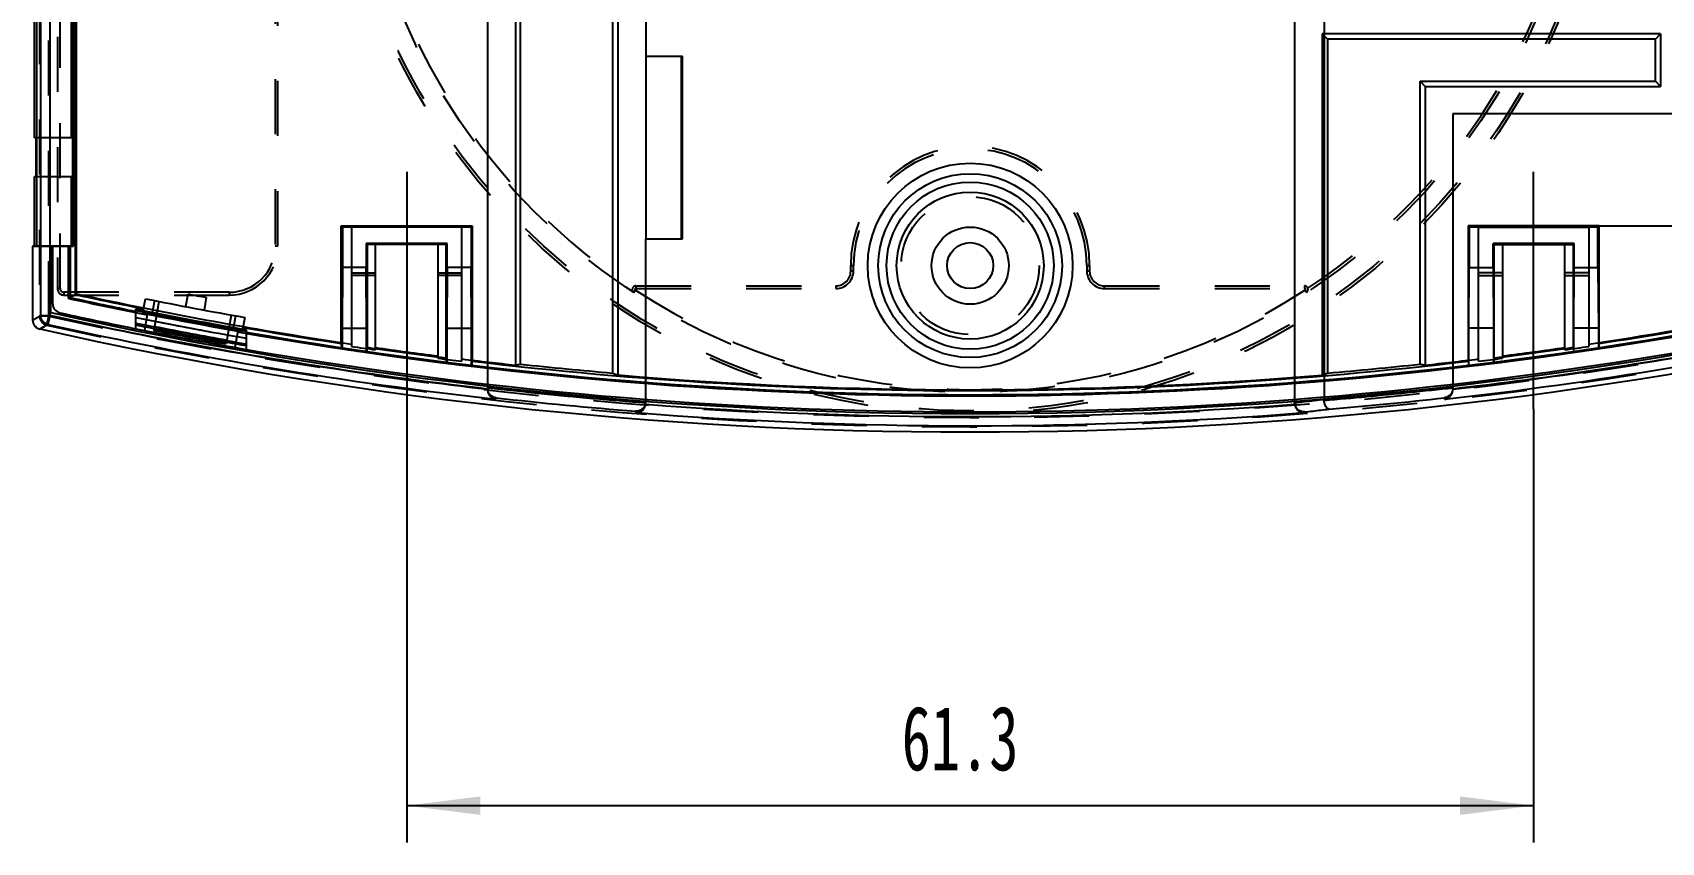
# Model space of a CAD drawing. Extents: x 195 to 445, y -1276 to -961.
# Drawn here: x 270.9 to 359.5, y -1275.9 to -1231.8 of the extents above; entities that cross this region are included whole.
import ezdxf

# ---------------------------------------------------------------- set-up
doc = ezdxf.new("R2010")
doc.units = 0
doc.linetypes.add('EB_DASH', pattern=[6, 3, -3])
doc.linetypes.add('EB_DASHDOT', pattern=[39, 30, -3, 3, -3])
doc.layers.get('0').update_dxf_attribs({"linetype": 'CONTINUOUS'})
for name, color, linetype in [('B1_DXF_CONTINUOUS_LINE', 7, 'CONTINUOUS'), ('B1_DXF_HIDDEN_LINE', 7, 'CONTINUOUS'), ('CAXA1', 1, 'EB_DASHDOT'), ('CAXA4', 3, 'CONTINUOUS')]:
    doc.layers.add(name, color=color, linetype=linetype)
doc.styles.add('标准', font='', dxfattribs={"width": 0.667})
doc.styles.get('标准').set_extended_font_data('仿宋_GB2312')
doc.dimstyles.new('标准', dxfattribs={"dimtxt": 3.5, "dimasz": 4, "dimexe": 2, "dimexo": 0, "dimtad": 1, "dimdec": 1, "dimtxsty": '标准', "dimcen": 0, "dimdle": 6, "dimazin": 3, "dimtfac": 1, "dimtdec": 3, "dimtmove": 0, "dimatfit": 3, "dimtolj": 1, "dimtzin": 0})

# ---------------------------------------------------------------- blocks, each defined once
blk = doc.blocks.new('*D2')
at = {"layer": 'CAXA4', "linetype": 'CONTINUOUS'}
for points in [[(291.261, -1273.883), (295.261, -1274.383), (295.261, -1273.383)], [(352.561, -1273.883), (348.561, -1274.383), (348.561, -1273.383)]]:
    blk.add_hatch(color=0, dxfattribs=at).paths.add_polyline_path(points, flags=0)
at = {"layer": 'CAXA4', "color": 0, "linetype": 'CONTINUOUS'}
for p, q in [((291.261, -1252.305), (291.261, -1275.883)), ((352.561, -1252.305), (352.561, -1275.883)), ((291.261, -1273.883), (352.561, -1273.883))]:
    blk.add_line(p, q, dxfattribs=at)
at = {"layer": 'CAXA4', "color": 0, "linetype": 'CONTINUOUS', "insert": (318.188, -1268.463), "char_height": 3.5, "attachment_point": 1, "style": '标准'}
blk.add_mtext('\\f仿宋_GB2312|b0|i0|p34;61.3', dxfattribs=at)
blk = doc.blocks.new('*D3')
at = {"layer": 'CAXA4', "linetype": 'CONTINUOUS'}
for points in [[(403.393, -1193.464), (403.893, -1197.464), (402.893, -1197.464)], [(403.393, -1242.352), (403.893, -1238.352), (402.893, -1238.352)]]:
    blk.add_hatch(color=0, dxfattribs=at).paths.add_polyline_path(points, flags=0)
at = {"layer": 'CAXA4', "color": 0, "linetype": 'CONTINUOUS'}
for p, q in [((356.117, -1193.464), (405.393, -1193.464)), ((403.393, -1242.352), (403.393, -1193.464)), ((356.117, -1242.352), (405.393, -1242.352))]:
    blk.add_line(p, q, dxfattribs=at)
at = {"layer": 'CAXA4', "color": 0, "linetype": 'CONTINUOUS', "insert": (397.973, -1221.631), "char_height": 3.5, "attachment_point": 1, "rotation": 90, "style": '标准'}
blk.add_mtext('\\f仿宋_GB2312|b0|i0|p34;48.9', dxfattribs=at)

msp = doc.modelspace()

# ---------------------------------------------------------------- linework, layer by layer
at = {"color": 6, "linetype": 'CONTINUOUS'}
for p, q in [((295.661, -1184.549), (295.661, -1251.267)), ((302.464, -1185.465), (302.464, -1250.35)), ((302.744, -1185.358), (302.744, -1250.458)), ((297.179, -1185.893), (297.179, -1249.922)), ((297.459, -1249.868), (297.459, -1185.947)), ((271.359, -1247.223), (271.359, -1188.592)), ((271.859, -1188.592), (271.859, -1247.223)), ((271.131, -1192.358), (271.131, -1243.458)), ((273.133, -1243.458), (273.133, -1192.358)), ((304.261, -1192.758), (304.261, -1243.058)), ((273.307, -1246.045), (273.307, -1220.908)), ((341.161, -1228.608), (341.161, -1251.802)), ((359.461, -1231.908), (341.061, -1231.908)), ((341.061, -1231.908), (341.341, -1232.188)), ((341.061, -1231.908), (341.061, -1250.459)), ((359.181, -1232.188), (341.341, -1232.188)), ((341.341, -1232.188), (341.341, -1250.351)), ((359.181, -1232.188), (359.461, -1231.908)), ((359.181, -1234.478), (359.181, -1232.188)), ((359.461, -1231.908), (359.461, -1234.758)), ((304.261, -1233.108), (306.261, -1233.108)), ((306.211, -1243.058), (306.211, -1233.108)), ((306.261, -1243.058), (306.261, -1233.108)), ((346.381, -1234.478), (359.181, -1234.478)), ((346.381, -1234.478), (346.661, -1234.758)), ((346.381, -1249.866), (346.381, -1234.478)), ((346.661, -1234.758), (359.461, -1234.758)), ((346.661, -1234.758), (346.661, -1249.92)), ((359.461, -1234.758), (359.181, -1234.478)), ((360.961, -1236.258), (348.161, -1236.258)), ((348.161, -1236.258), (348.161, -1251.267)), ((288.261, -1242.408), (288.261, -1248.9)), ((294.261, -1242.408), (288.261, -1242.408)), ((294.261, -1249.71), (294.261, -1242.408)), ((304.261, -1243.058), (306.261, -1243.058)), ((349.561, -1242.408), (355.561, -1242.408)), ((349.561, -1249.71), (349.561, -1242.408)), ((355.561, -1242.408), (355.561, -1248.9)), ((270.911, -1243.458), (270.911, -1247.467)), ((270.911, -1243.458), (273.133, -1243.458)), ((271.911, -1247.066), (271.911, -1243.458)), ((272.948, -1243.458), (272.948, -1246.243)), ((289.561, -1249.09), (289.561, -1243.308)), ((289.561, -1243.308), (292.961, -1243.308)), ((292.961, -1243.308), (292.961, -1249.548)), ((354.261, -1243.308), (350.861, -1243.308)), ((350.861, -1243.308), (350.861, -1249.548)), ((354.261, -1249.09), (354.261, -1243.308)), ((288.261, -1244.908), (289.561, -1244.908)), ((289.561, -1245.039), (288.261, -1245.039)), ((292.961, -1244.908), (294.261, -1244.908)), ((294.261, -1245.039), (292.961, -1245.039)), ((350.861, -1244.908), (349.561, -1244.908)), ((349.561, -1245.039), (350.861, -1245.039)), ((355.561, -1244.908), (354.261, -1244.908)), ((354.261, -1245.039), (355.561, -1245.039)), ((270.911, -1247.467), (271.359, -1247.223)), ((271.359, -1247.223), (271.859, -1247.223)), ((271.859, -1247.223), (271.75, -1247.711)), ((276.53, -1247.941), (276.53, -1246.868)), ((282.53, -1247.997), (282.53, -1249.064))]:
    msp.add_line(p, q, dxfattribs=at)
at = {"color": 7, "linetype": 'CONTINUOUS'}
for p, q in [((339.561, -1230.408), (339.561, -1251.994)), ((304.261, -1251.994), (304.261, -1243.058)), ((304.261, -1251.928), (304.261, -1243.058)), ((304.261, -1252.006), (304.261, -1251.928))]:
    msp.add_line(p, q, dxfattribs=at)
at = {"color": 6, "linetype": 'CONTINUOUS'}
for radius in [4.546, 4, 2.1]:
    msp.add_circle((321.911, -1244.508), radius, dxfattribs=at)
for centre, radius, start, end in [((321.911, -1022.194), 229.337, 257.67236, 258.58703), ((321.911, -1022.194), 229.067, 257.74969, 261.55268), ((321.911, -1022.194), 229.067, 278.44732, 282.30154), ((321.911, -1022.194), 230.364, 257.4643, 282.5357), ((321.911, -1022.194), 229.211, 258.58069, 260.10687), ((321.911, -1022.194), 229.279, 258.58413, 260.10984), ((321.911, -1022.193), 229.297, 258.58501, 260.1106), ((321.911, -1022.194), 229.663, 258.60346, 260.12653), ((321.911, -1022.194), 231.364, 257.36472, 282.63528), ((321.911, -1022.194), 231.028, 257.45998, 263.58669), ((321.911, -1022.194), 229.97, 258.61888, 260.13985), ((321.911, -1022.194), 230.263, 258.63355, 260.15252), ((321.911, -1022.194), 229.337, 260.11235, 279.88765), ((321.911, -1022.194), 231.028, 276.41332, 282.54002), ((321.911, -1022.194), 229.19, 261.55725, 261.88566), ((321.911, -1022.194), 229.067, 261.88127, 262.73942), ((321.911, -1022.194), 229.067, 277.26058, 278.11873), ((321.911, -1022.194), 229.19, 278.11434, 278.44275), ((321.911, -1022.194), 229.19, 262.74334, 263.07084), ((321.911, -1022.194), 229.067, 263.0671, 263.80167), ((321.911, -1022.194), 228.984, 263.86985, 265.12803), ((321.911, -1022.194), 228.984, 274.86758, 276.13456), ((321.911, -1022.194), 229.067, 276.20274, 276.9329), ((321.911, -1022.194), 229.19, 276.92916, 277.25666), ((321.911, -1022.194), 229.067, 265.20009, 274.79552), ((321.911, -1022.194), 230.95, 263.58449, 265.48276), ((321.911, -1022.194), 230.95, 274.84765, 276.41551), ((321.911, -1022.194), 231.028, 265.48431, 274.51569), ((321.911, -1022.194), 230.529, 265.60829, 274.39171)]:
    msp.add_arc(centre, radius, start, end, dxfattribs=at)
for points, knots in [([(272.948, -1246.243), (272.988, -1246.221), (273.068, -1246.177), (273.187, -1246.111), (273.267, -1246.067), (273.307, -1246.045)], [0, 0, 0, 0, 0.1368525, 0.2736628, 0.4104307, 0.4104307, 0.4104307, 0.4104307]), ([(270.911, -1247.467), (270.911, -1247.523), (270.931, -1247.636), (271.014, -1247.785), (271.141, -1247.899), (271.247, -1247.942), (271.302, -1247.955)], [0, 0, 0, 0, 0.168647, 0.3371639, 0.5055527, 0.6740555, 0.6740555, 0.6740555, 0.6740555]), ([(271.75, -1247.711), (271.696, -1247.699), (271.59, -1247.655), (271.462, -1247.542), (271.378, -1247.392), (271.359, -1247.279), (271.359, -1247.223)], [0, 0, 0, 0, 0.1677609, 0.337955, 0.505516, 0.6747173, 0.6747173, 0.6747173, 0.6747173]), ([(271.302, -1247.955), (271.352, -1247.927), (271.452, -1247.873), (271.601, -1247.792), (271.7, -1247.738), (271.75, -1247.711)], [0, 0, 0, 0, 0.1702926, 0.3401548, 0.5102115, 0.5102115, 0.5102115, 0.5102115]), ([(282.53, -1248.872), (281.862, -1248.756), (280.527, -1248.518), (278.527, -1248.143), (277.195, -1247.881), (276.53, -1247.748)], [0, 0, 0, 0, 2.034869, 4.069773, 6.104639, 6.104639, 6.104639, 6.104639]), ([(297.179, -1249.922), (297.21, -1249.916), (297.272, -1249.904), (297.366, -1249.886), (297.428, -1249.874), (297.459, -1249.868)], [0, 0, 0, 0, 0.0950329, 0.1900771, 0.2851326, 0.2851326, 0.2851326, 0.2851326]), ([(346.381, -1249.866), (346.413, -1249.872), (346.475, -1249.884), (346.568, -1249.902), (346.63, -1249.914), (346.661, -1249.92)], [0, 0, 0, 0, 0.0950542, 0.190097, 0.2851286, 0.2851286, 0.2851286, 0.2851286]), ([(302.464, -1250.35), (302.495, -1250.362), (302.557, -1250.386), (302.651, -1250.422), (302.713, -1250.446), (302.744, -1250.458)], [0, 0, 0, 0, 0.100016, 0.200014, 0.2999938, 0.2999938, 0.2999938, 0.2999938]), ([(341.061, -1250.459), (341.093, -1250.447), (341.155, -1250.423), (341.248, -1250.387), (341.31, -1250.363), (341.341, -1250.351)], [0, 0, 0, 0, 0.0999772, 0.1999725, 0.2999859, 0.2999859, 0.2999859, 0.2999859]), ([(296.106, -1251.697), (296.042, -1251.689), (295.922, -1251.647), (295.777, -1251.527), (295.683, -1251.369), (295.661, -1251.247), (295.661, -1251.187)], [0, 0, 0, 0, 0.1919773, 0.3732974, 0.5562265, 0.7360247, 0.7360247, 0.7360247, 0.7360247]), ([(295.661, -1251.267), (295.661, -1251.326), (295.683, -1251.447), (295.776, -1251.606), (295.921, -1251.726), (296.043, -1251.768), (296.106, -1251.776)], [0, 0, 0, 0, 0.1788278, 0.3605297, 0.5441517, 0.7360394, 0.7360394, 0.7360394, 0.7360394]), ([(296.106, -1251.776), (296.106, -1251.763), (296.106, -1251.737), (296.106, -1251.71), (296.106, -1251.697)], [0, 0, 0, 0, 0.03952741, 0.07905482, 0.07905482, 0.07905482, 0.07905482]), ([(341.161, -1251.802), (340.984, -1251.823), (340.628, -1251.863), (340.095, -1251.923), (339.739, -1251.961), (339.561, -1251.98)], [0, 0, 0, 0, 0.536714, 1.073339, 1.60988, 1.60988, 1.60988, 1.60988]), ([(341.163, -1251.838), (341.163, -1251.834), (341.162, -1251.826), (341.162, -1251.814), (341.161, -1251.806), (341.161, -1251.802)], [0, 0, 0, 0, 0.01187464, 0.0238577, 0.03586746, 0.03586746, 0.03586746, 0.03586746]), ([(341.428, -1252.317), (341.395, -1252.318), (341.318, -1252.278), (341.245, -1252.163), (341.188, -1252.012), (341.169, -1251.898), (341.163, -1251.838)], [0, 0, 0, 0, 0.100115, 0.2367698, 0.4046589, 0.5842702, 0.5842702, 0.5842702, 0.5842702]), ([(348.161, -1251.187), (348.161, -1251.247), (348.14, -1251.368), (348.047, -1251.527), (347.901, -1251.647), (347.78, -1251.689), (347.717, -1251.697)], [0, 0, 0, 0, 0.1786399, 0.3622318, 0.543997, 0.7360248, 0.7360248, 0.7360248, 0.7360248]), ([(347.717, -1251.776), (347.78, -1251.768), (347.902, -1251.726), (348.046, -1251.606), (348.14, -1251.447), (348.161, -1251.326), (348.161, -1251.267)], [0, 0, 0, 0, 0.1918244, 0.3749708, 0.5560116, 0.7360393, 0.7360393, 0.7360393, 0.7360393]), ([(347.717, -1251.697), (347.717, -1251.71), (347.717, -1251.737), (347.717, -1251.763), (347.717, -1251.776)], [0, 0, 0, 0, 0.03952741, 0.07905481, 0.07905481, 0.07905481, 0.07905481]), ([(304.259, -1251.953), (304.26, -1251.95), (304.261, -1251.945), (304.261, -1251.936), (304.261, -1251.93), (304.261, -1251.928)], [0, 0, 0, 0, 0.00853407, 0.01711605, 0.02561634, 0.02561634, 0.02561634, 0.02561634]), ([(340.101, -1252.465), (340.248, -1252.449), (340.543, -1252.417), (340.986, -1252.368), (341.281, -1252.334), (341.428, -1252.317)], [0, 0, 0, 0, 0.445216, 0.890421, 1.335613, 1.335613, 1.335613, 1.335613])]:
    msp.add_open_spline(points, degree=3, knots=knots, dxfattribs=at)
at = {"color": 7, "linetype": 'CONTINUOUS'}
for points, knots in [([(271.859, -1247.223), (274.478, -1247.805), (279.736, -1248.88), (287.676, -1250.211), (292.996, -1250.923), (295.661, -1251.234)], [0, 0, 0, 0, 8.049125, 16.09825, 24.148814, 24.148814, 24.148814, 24.148814]), ([(295.661, -1251.22), (293.043, -1250.923), (287.771, -1250.227), (279.832, -1248.897), (274.526, -1247.817), (271.859, -1247.229)], [0, 0, 0, 0, 7.904717, 15.951358, 24.145744, 24.145744, 24.145744, 24.145744]), ([(348.161, -1251.234), (350.827, -1250.923), (356.147, -1250.211), (364.087, -1248.88), (369.345, -1247.805), (371.964, -1247.223)], [0, 0, 0, 0, 8.050564, 16.099689, 24.148814, 24.148814, 24.148814, 24.148814]), ([(371.964, -1247.227), (369.31, -1247.814), (364.016, -1248.892), (356.077, -1250.224), (350.792, -1250.921), (348.161, -1251.22)], [0, 0, 0, 0, 8.156078, 16.204423, 24.146182, 24.146182, 24.146182, 24.146182]), ([(295.661, -1251.144), (296.632, -1251.255), (298.558, -1251.463), (301.423, -1251.74), (303.319, -1251.888), (304.259, -1251.953)], [0, 0, 0, 0, 2.931878, 5.809729, 8.636676, 8.636676, 8.636676, 8.636676]), ([(295.661, -1251.155), (296.615, -1251.259), (298.524, -1251.457), (301.389, -1251.735), (303.302, -1251.893), (304.259, -1251.967)], [0, 0, 0, 0, 2.877863, 5.75688, 8.635897, 8.635897, 8.635897, 8.635897]), ([(348.161, -1251.141), (347.385, -1251.231), (345.832, -1251.403), (343.499, -1251.635), (341.942, -1251.773), (341.163, -1251.838)], [0, 0, 0, 0, 2.344464, 4.688797, 7.033191, 7.033191, 7.033191, 7.033191]), ([(341.163, -1251.838), (341.942, -1251.773), (343.499, -1251.635), (345.831, -1251.4), (347.385, -1251.238), (348.161, -1251.155)], [0, 0, 0, 0, 2.344294, 4.688587, 7.031719, 7.031719, 7.031719, 7.031719]), ([(304.26, -1251.953), (304.256, -1252.007), (304.231, -1252.11), (304.149, -1252.245), (304.032, -1252.35), (303.885, -1252.417), (303.777, -1252.429), (303.722, -1252.426)], [0, 0, 0, 0, 0.1605005, 0.3145723, 0.4691194, 0.6259376, 0.7909513, 0.7909513, 0.7909513, 0.7909513]), ([(304.259, -1251.967), (304.254, -1252.015), (304.228, -1252.114), (304.149, -1252.246), (304.032, -1252.35), (303.885, -1252.417), (303.777, -1252.429), (303.722, -1252.426)], [0, 0, 0, 0, 0.1472385, 0.3009907, 0.4559322, 0.6127241, 0.7777407, 0.7777407, 0.7777407, 0.7777407]), ([(303.722, -1252.505), (303.777, -1252.508), (303.885, -1252.496), (304.031, -1252.429), (304.148, -1252.325), (304.231, -1252.19), (304.256, -1252.086), (304.26, -1252.032)], [0, 0, 0, 0, 0.1650652, 0.3217966, 0.4759988, 0.629578, 0.7909476, 0.7909476, 0.7909476, 0.7909476]), ([(303.722, -1252.505), (303.777, -1252.508), (303.885, -1252.496), (304.031, -1252.429), (304.149, -1252.325), (304.228, -1252.193), (304.253, -1252.094), (304.259, -1252.045)], [0, 0, 0, 0, 0.1650804, 0.3217427, 0.4761907, 0.6292568, 0.7777318, 0.7777318, 0.7777318, 0.7777318]), ([(304.259, -1252.043), (304.26, -1252.038), (304.26, -1252.027), (304.261, -1252.01), (304.261, -1251.999), (304.261, -1251.994)], [0, 0, 0, 0, 0.01635773, 0.03291515, 0.04967091, 0.04967091, 0.04967091, 0.04967091]), ([(304.26, -1252.032), (304.26, -1252.034), (304.261, -1252.017), (304.261, -1252.021), (304.261, -1252.005), (304.261, -1252.006)], [0, 0, 0, 0, 0.0050148, 0.02235683, 0.02598205, 0.02598205, 0.02598205, 0.02598205]), ([(340.101, -1252.465), (340.03, -1252.47), (339.886, -1252.449), (339.705, -1252.334), (339.588, -1252.162), (339.561, -1252.027), (339.561, -1251.962)], [0, 0, 0, 0, 0.2145188, 0.4243363, 0.6283116, 0.8253633, 0.8253633, 0.8253633, 0.8253633]), ([(339.561, -1251.962), (339.561, -1251.969), (339.561, -1251.984), (339.562, -1251.999), (339.562, -1252.006)], [0, 0, 0, 0, 0.02215207, 0.0443034, 0.0443034, 0.0443034, 0.0443034]), ([(339.561, -1251.981), (339.564, -1252.045), (339.595, -1252.176), (339.714, -1252.341), (339.891, -1252.45), (340.032, -1252.47), (340.101, -1252.465)], [0, 0, 0, 0, 0.1936775, 0.3939006, 0.5982213, 0.8069171, 0.8069171, 0.8069171, 0.8069171]), ([(339.561, -1251.994), (339.561, -1251.999), (339.562, -1252.01), (339.562, -1252.027), (339.563, -1252.038), (339.564, -1252.043)], [0, 0, 0, 0, 0.0166955, 0.03319352, 0.04949238, 0.04949238, 0.04949238, 0.04949238]), ([(339.562, -1252.006), (339.562, -1252.005), (339.562, -1252.021), (339.562, -1252.018), (339.563, -1252.034), (339.563, -1252.032)], [0, 0, 0, 0, 0.00450012, 0.02183952, 0.02598205, 0.02598205, 0.02598205, 0.02598205]), ([(339.563, -1252.032), (339.567, -1252.085), (339.592, -1252.189), (339.674, -1252.324), (339.791, -1252.429), (339.937, -1252.496), (340.046, -1252.508), (340.101, -1252.505)], [0, 0, 0, 0, 0.1604971, 0.3145689, 0.469116, 0.6259343, 0.790948, 0.790948, 0.790948, 0.790948]), ([(339.564, -1252.045), (339.569, -1252.094), (339.595, -1252.192), (339.674, -1252.324), (339.791, -1252.429), (339.937, -1252.496), (340.046, -1252.508), (340.101, -1252.505)], [0, 0, 0, 0, 0.1472385, 0.3009907, 0.4559322, 0.6127241, 0.7777408, 0.7777408, 0.7777408, 0.7777408])]:
    msp.add_open_spline(points, degree=3, knots=knots, dxfattribs=at)
at = {"color": 6, "linetype": 'CONTINUOUS'}
for points in [[(303.722, -1252.426), (303.722, -1252.439), (303.722, -1252.466), (303.722, -1252.492), (303.722, -1252.505)], [(340.101, -1252.505), (340.101, -1252.498), (340.101, -1252.485), (340.101, -1252.472), (340.101, -1252.465)]]:
    msp.add_open_spline(points, degree=3, dxfattribs=at)
at = {"layer": 'B1_DXF_CONTINUOUS_LINE', "color": 7, "linetype": 'CONTINUOUS'}
for p, q in [((273.241, -1246.082), (273.241, -1189.734)), ((271.013, -1237.558), (271.013, -1198.258)), ((273.014, -1198.258), (273.014, -1237.558)), ((273.084, -1237.558), (271.013, -1237.558)), ((271.083, -1237.558), (271.083, -1239.658)), ((273.084, -1237.558), (273.084, -1239.658)), ((271.013, -1243.458), (271.013, -1239.658)), ((271.013, -1239.658), (273.084, -1239.658)), ((273.014, -1239.658), (273.014, -1243.458)), ((287.706, -1242.352), (287.761, -1242.408)), ((287.706, -1248.743), (287.706, -1242.352)), ((287.706, -1242.352), (294.817, -1242.352)), ((287.761, -1242.408), (287.761, -1244.608)), ((294.761, -1242.408), (287.761, -1242.408)), ((294.761, -1242.408), (294.817, -1242.352)), ((294.761, -1242.408), (294.761, -1244.608)), ((294.817, -1242.352), (294.817, -1249.703)), ((356.117, -1242.352), (349.006, -1242.352)), ((349.061, -1242.408), (349.006, -1242.352)), ((349.006, -1242.352), (349.006, -1249.703)), ((356.061, -1242.408), (349.061, -1242.408)), ((349.061, -1242.408), (349.061, -1244.608)), ((356.061, -1242.408), (356.117, -1242.352)), ((356.061, -1244.608), (356.061, -1242.408)), ((356.117, -1248.743), (356.117, -1242.352)), ((270.911, -1243.458), (270.911, -1247.467)), ((273.014, -1243.458), (270.911, -1243.458)), ((272.011, -1246.584), (272.011, -1243.458)), ((272.86, -1246.291), (272.86, -1243.458)), ((289.117, -1243.364), (289.061, -1243.308)), ((289.061, -1243.308), (289.061, -1244.608)), ((293.461, -1243.308), (289.061, -1243.308)), ((289.117, -1243.364), (289.117, -1248.952)), ((293.406, -1243.364), (289.117, -1243.364)), ((293.406, -1243.364), (293.461, -1243.308)), ((293.406, -1249.531), (293.406, -1243.364)), ((293.461, -1244.608), (293.461, -1243.308)), ((354.761, -1243.308), (350.361, -1243.308)), ((350.417, -1243.364), (350.361, -1243.308)), ((350.361, -1244.608), (350.361, -1243.308)), ((350.417, -1243.364), (354.706, -1243.364)), ((350.417, -1249.531), (350.417, -1243.364)), ((354.761, -1243.308), (354.706, -1243.364)), ((354.706, -1243.364), (354.706, -1248.952)), ((354.761, -1244.608), (354.761, -1243.308)), ((287.761, -1244.608), (287.743, -1247.908)), ((289.061, -1244.608), (287.761, -1244.608)), ((289.08, -1247.908), (289.061, -1244.608)), ((293.461, -1244.608), (293.443, -1247.908)), ((294.761, -1244.608), (293.461, -1244.608)), ((294.78, -1247.908), (294.761, -1244.608)), ((349.043, -1247.908), (349.061, -1244.608)), ((349.061, -1244.608), (350.361, -1244.608)), ((350.361, -1244.608), (350.38, -1247.908)), ((354.743, -1247.908), (354.761, -1244.608)), ((354.761, -1244.608), (356.061, -1244.608)), ((356.061, -1244.608), (356.08, -1247.908)), ((276.915, -1247.062), (277.047, -1246.311)), ((277.538, -1246.408), (277.403, -1247.173)), ((277.783, -1246.457), (277.505, -1248.033)), ((279.256, -1246.741), (279.378, -1246.052)), ((280.36, -1246.237), (280.239, -1246.926)), ((277.153, -1247.148), (276.997, -1248.035)), ((281.715, -1247.195), (281.437, -1248.77)), ((281.826, -1248.003), (281.961, -1247.238)), ((282.453, -1247.325), (282.321, -1248.077)), ((281.437, -1248.77), (277.505, -1248.033)), ((282.068, -1248.07), (281.911, -1248.957)), ((287.743, -1247.908), (287.743, -1249.032)), ((287.743, -1247.908), (289.08, -1247.908)), ((289.08, -1249.229), (289.08, -1247.908)), ((293.443, -1247.908), (293.443, -1249.818)), ((293.443, -1247.908), (294.78, -1247.908)), ((294.78, -1249.981), (294.78, -1247.908)), ((350.38, -1247.908), (349.043, -1247.908)), ((349.043, -1249.981), (349.043, -1247.908)), ((350.38, -1247.908), (350.38, -1249.818)), ((356.08, -1247.908), (354.743, -1247.908)), ((354.743, -1249.229), (354.743, -1247.908)), ((356.08, -1247.908), (356.08, -1249.032)), ((289.117, -1248.952), (289.08, -1249.229)), ((354.706, -1248.952), (354.743, -1249.229)), ((294.817, -1249.703), (294.78, -1249.981)), ((349.006, -1249.703), (349.043, -1249.981))]:
    msp.add_line(p, q, dxfattribs=at)
for radius in [5.568, 5, 1.25]:
    msp.add_circle((321.911, -1244.508), radius, dxfattribs=at)
for centre, radius, start, end in [((272.511, -1246.584), 0.5, 180, 257.58428), ((321.911, -1022.194), 229.402, 257.65361, 258.74728), ((321.911, -1022.194), 229.117, 257.73541, 258.68319), ((321.911, -1022.194), 228.563, 258.68001, 260.05886), ((321.911, -1022.194), 227.863, 259.24182, 259.49328), ((321.911, -1022.194), 230.264, 257.58428, 258.75196), ((321.911, -1022.194), 229.363, 258.74707, 259.99619), ((321.911, -1022.194), 229.34, 258.80941, 258.87188), ((321.911, -1022.194), 231.364, 257.36472, 282.63528), ((321.911, -1022.194), 230.163, 258.8759, 259.87172), ((321.911, -1022.194), 229.944, 258.87484, 259.8716), ((321.911, -1022.194), 229.34, 259.87127, 259.93373), ((321.911, -1022.194), 229.402, 259.99619, 280.00381), ((321.911, -1022.194), 229.117, 260.0587, 261.41397), ((321.911, -1022.194), 229.117, 278.58603, 279.9413), ((321.911, -1022.194), 230.264, 259.99619, 280.00381), ((321.911, -1022.194), 229.397, 261.43397, 261.77153), ((321.911, -1022.194), 229.117, 261.77084, 262.85296), ((321.911, -1022.194), 229.117, 277.14704, 278.22916), ((321.911, -1022.194), 229.397, 278.22847, 278.56603), ((321.911, -1022.194), 229.397, 262.87114, 263.20756), ((321.911, -1022.194), 229.117, 263.20862, 276.79138), ((321.911, -1022.194), 229.397, 276.79244, 277.12886)]:
    msp.add_arc(centre, radius, start, end, dxfattribs=at)
for points, knots in [([(273.241, -1246.082), (273.199, -1246.105), (273.114, -1246.151), (272.987, -1246.221), (272.903, -1246.268), (272.86, -1246.291)], [0, 0, 0, 0, 0.1447172, 0.2894813, 0.4342928, 0.4342928, 0.4342928, 0.4342928]), ([(270.911, -1247.467), (270.911, -1247.522), (270.93, -1247.635), (271.014, -1247.786), (271.142, -1247.899), (271.248, -1247.942), (271.302, -1247.955)], [0, 0, 0, 0, 0.1664012, 0.3372845, 0.5079839, 0.6740447, 0.6740447, 0.6740447, 0.6740447]), ([(277.403, -1247.173), (277.341, -1247.161), (277.226, -1247.134), (277.109, -1247.118), (277.056, -1247.1)], [0, 0, 0, 0, 0.1883518, 0.354093, 0.354093, 0.354093, 0.354093]), ([(282.321, -1248.077), (282.318, -1248.089), (282.244, -1248.057), (282.165, -1248.067), (282.065, -1248.045), (282.011, -1248.035)], [0, 0, 0, 0, 0.0375584, 0.1488861, 0.3162449, 0.3162449, 0.3162449, 0.3162449]), ([(287.743, -1249.032), (287.739, -1249), (287.731, -1248.936), (287.718, -1248.839), (287.71, -1248.775), (287.706, -1248.743)], [0, 0, 0, 0, 0.0971311, 0.1942624, 0.291394, 0.291394, 0.291394, 0.291394]), ([(356.117, -1248.743), (356.113, -1248.775), (356.105, -1248.839), (356.092, -1248.936), (356.084, -1249), (356.08, -1249.032)], [0, 0, 0, 0, 0.0971315, 0.1942629, 0.291394, 0.291394, 0.291394, 0.291394]), ([(293.443, -1249.818), (293.439, -1249.786), (293.431, -1249.722), (293.418, -1249.626), (293.41, -1249.563), (293.406, -1249.531)], [0, 0, 0, 0, 0.0964912, 0.1929828, 0.2894749, 0.2894749, 0.2894749, 0.2894749]), ([(350.417, -1249.531), (350.413, -1249.563), (350.405, -1249.626), (350.392, -1249.722), (350.384, -1249.786), (350.38, -1249.818)], [0, 0, 0, 0, 0.096492, 0.1929837, 0.2894749, 0.2894749, 0.2894749, 0.2894749])]:
    msp.add_open_spline(points, degree=3, knots=knots, dxfattribs=at)
for points in [[(276.95, -1247.075), (276.937, -1247.074), (276.912, -1247.075), (276.915, -1247.062)], [(277.056, -1247.1), (277.022, -1247.088), (276.986, -1247.076), (276.95, -1247.075)], [(282.011, -1248.035), (281.949, -1248.023), (281.887, -1248.014), (281.826, -1248.003)]]:
    msp.add_open_spline(points, degree=3, dxfattribs=at)
at = {"layer": 'B1_DXF_HIDDEN_LINE', "color": 8, "linetype": 'EB_DASH'}
for p, q in [((271.293, -1188.556), (271.293, -1247.259)), ((271.792, -1247.264), (271.792, -1188.551)), ((272.261, -1190.058), (272.261, -1245.758)), ((272.411, -1245.758), (272.411, -1190.058)), ((284.111, -1192.358), (284.111, -1243.458)), ((284.261, -1243.458), (284.261, -1192.358)), ((284.261, -1243.458), (284.111, -1243.458)), ((315.411, -1244.508), (315.561, -1244.508)), ((315.411, -1244.808), (315.411, -1244.508)), ((315.561, -1244.808), (315.411, -1244.808)), ((315.561, -1244.808), (315.561, -1244.508)), ((328.261, -1244.508), (328.411, -1244.508)), ((328.261, -1244.508), (328.261, -1244.808)), ((328.411, -1244.808), (328.261, -1244.808)), ((328.411, -1244.508), (328.411, -1244.808)), ((303.732, -1245.608), (314.611, -1245.608)), ((303.732, -1245.608), (303.732, -1245.758)), ((314.611, -1245.608), (314.611, -1245.758)), ((329.211, -1245.608), (340.091, -1245.608)), ((329.211, -1245.758), (329.211, -1245.608)), ((340.091, -1245.608), (340.091, -1245.758)), ((272.411, -1245.758), (272.261, -1245.758)), ((272.611, -1245.958), (272.611, -1246.108)), ((281.611, -1245.958), (272.611, -1245.958)), ((272.611, -1246.108), (281.611, -1246.108)), ((281.611, -1245.958), (281.611, -1246.108)), ((303.623, -1245.975), (303.705, -1245.85)), ((303.732, -1245.758), (314.611, -1245.758)), ((329.211, -1245.758), (340.091, -1245.758)), ((340.2, -1245.975), (340.118, -1245.85)), ((270.911, -1247.467), (271.293, -1247.259)), ((271.792, -1247.259), (271.293, -1247.259)), ((271.684, -1247.747), (271.792, -1247.259))]:
    msp.add_line(p, q, dxfattribs=at)
for centre, radius in [((321.911, -1217.908), 34.65), ((321.911, -1217.908), 34.5), ((321.911, -1217.908), 33.5), ((321.911, -1244.508), 4), ((321.911, -1244.508), 3.751)]:
    msp.add_circle(centre, radius, dxfattribs=at)
for centre, radius, start, end in [((321.911, -1217.908), 33.35, 123.42087, 236.57913), ((321.911, -1217.908), 33.35, 303.42082, 56.57918), ((321.911, -1244.508), 6.5, 0, 180), ((321.911, -1244.508), 6.35, 0, 180), ((281.611, -1243.458), 2.65, 270, 360), ((281.611, -1243.458), 2.5, 270, 0), ((314.611, -1244.808), 0.95, 270, 360), ((314.611, -1244.808), 0.8, 270, 360), ((329.211, -1244.808), 0.95, 180, 270), ((329.211, -1244.808), 0.8, 180, 270), ((303.732, -1245.808), 0.2, 90, 236.9125), ((340.091, -1245.808), 0.2, 303.0875, 90), ((272.611, -1245.758), 0.35, 180, 270), ((272.611, -1245.758), 0.2, 180, 270), ((321.911, -1217.908), 33.35, 236.9125, 303.0875), ((321.911, -1022.194), 230.578, 257.44612, 282.55385), ((321.911, -1022.194), 231.078, 257.44584, 282.55416), ((321.911, -1022.194), 229.663, 258.87347, 259.87145)]:
    msp.add_arc(centre, radius, start, end, dxfattribs=at)
for points, knots in [([(303.705, -1245.85), (303.696, -1245.844), (303.681, -1245.826), (303.683, -1245.792), (303.701, -1245.763), (303.722, -1245.757), (303.732, -1245.758)], [0, 0, 0, 0, 0.0308252, 0.0641961, 0.0963662, 0.1261446, 0.1261446, 0.1261446, 0.1261446]), ([(340.091, -1245.758), (340.101, -1245.758), (340.124, -1245.764), (340.141, -1245.794), (340.141, -1245.827), (340.126, -1245.844), (340.118, -1245.85)], [0, 0, 0, 0, 0.0309178, 0.0642337, 0.0965146, 0.126144, 0.126144, 0.126144, 0.126144]), ([(271.293, -1247.259), (271.293, -1247.315), (271.312, -1247.428), (271.395, -1247.578), (271.523, -1247.691), (271.629, -1247.735), (271.684, -1247.747)], [0, 0, 0, 0, 0.1677756, 0.3379489, 0.5054403, 0.6745894, 0.6745894, 0.6745894, 0.6745894]), ([(271.684, -1247.747), (271.641, -1247.77), (271.556, -1247.816), (271.429, -1247.886), (271.344, -1247.931), (271.302, -1247.955)], [0, 0, 0, 0, 0.1448462, 0.2895138, 0.4345348, 0.4345348, 0.4345348, 0.4345348])]:
    msp.add_open_spline(points, degree=3, knots=knots, dxfattribs=at)
at = {"layer": 'CAXA1', "linetype": 'EB_DASHDOT'}
for p, q in [((291.261, -1239.408), (291.261, -1252.305)), ((352.561, -1252.305), (352.561, -1239.408))]:
    msp.add_line(p, q, dxfattribs=at)

# ---------------------------------------------------------------- dimensions: what is measured, and where the dimension line sits
at = {"layer": 'CAXA4'}
dim = msp.add_linear_dim(base=(403.393, -1217.908), p1=(356.117, -1242.352), p2=(356.117, -1193.464), angle=270, text='\\f仿宋_GB2312;48.9', dimstyle='标准', dxfattribs=at)
dim.commit()
dim.dimension.update_dxf_attribs({"geometry": '*D3', "text_midpoint": (400.37, -1217.908)})
dim = msp.add_linear_dim(base=(321.911, -1273.883), p1=(291.261, -1252.305), p2=(352.561, -1252.305), text='\\f仿宋_GB2312;61.3', dimstyle='标准', dxfattribs=at)
dim.commit()
dim.dimension.update_dxf_attribs({"geometry": '*D2', "text_midpoint": (321.911, -1270.861)})

doc.saveas('drawing.dxf')
